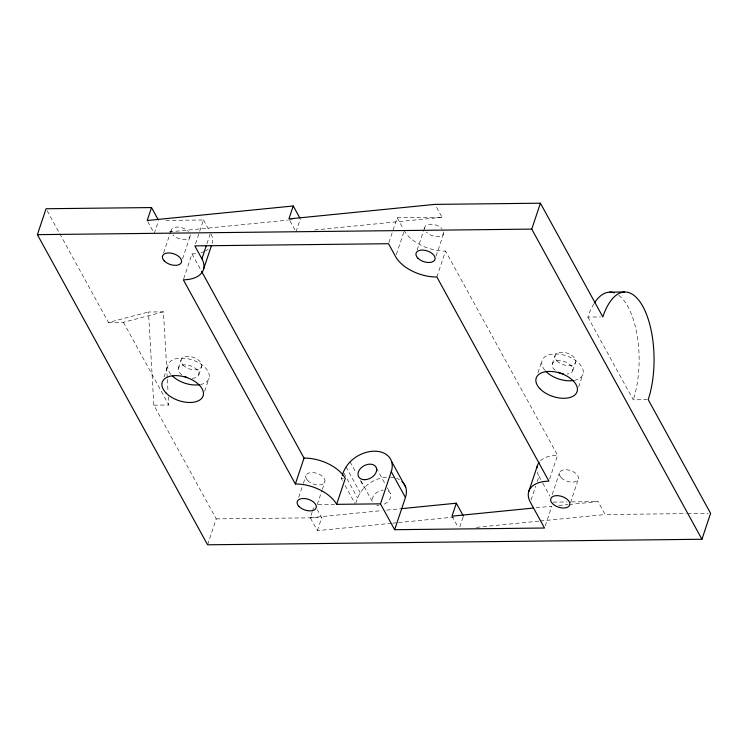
<?xml version="1.0" encoding="UTF-8"?>
<svg xmlns="http://www.w3.org/2000/svg" width="748" height="748" viewBox="0 0 748 748"><rect width="100%" height="100%" fill="white"/><g stroke="black" fill="none" stroke-linecap="round" stroke-linejoin="round"><path stroke-width="0.56" stroke-dasharray="3.74 2.81" d="M154.275 233.432L158.613 220.482M163.597 252.889L171.189 230.225M182.549 258.92L190.132 236.246M183.699 278.742L192.002 253.909A33.146 18.775 18.5 0 0 197.379 253.488M195.527 243.755L203.484 219.977L165.514 220.408M206.962 243.698L210.216 233.984M163.999 377.048L168.019 365.033M178.286 368.296L181.1 359.872M198.809 374.823L201.623 366.408M204.681 391.204L209.075 378.095M296.002 231.843L300.331 218.893M207.579 544.796L216.247 518.888L153.845 405.173L148.497 312L163.447 311.832L167.262 378.217M298.686 497.345L303.024 484.395M303.379 483.311L305.913 475.756M388.885 242.623L397.188 217.808L442.059 217.303L435.514 205.373M396.328 254.479L403.92 231.815M391.55 523.282L317.367 530.659L310.27 517.738L312.075 512.343M312.44 511.267L314.244 505.863M317.274 504.461L321.967 490.426M322.332 489.342L324.856 481.787M317.367 530.659L321.696 517.71L317.339 509.762M417.132 250.047L424.724 227.383M342.378 480.468L341.284 478.486L341.986 476.392M436.084 256.078L443.667 233.413M355.814 503.282C357.843 495.223 362.537 487.967 369.484 483.311A26.517 18.635 -28.8 0 1 387.399 477.074M436.869 276.984L445.537 251.076A33.146 18.775 18.5 0 1 404.275 230.73M459.814 526.919L463.059 517.205M537.943 372.859L541.963 360.845M552.23 364.108L555.044 355.683M572.753 370.634L575.567 362.219M531.052 500.019L535.755 485.985M537.195 481.665L538.999 476.27A33.146 18.775 18.5 0 1 537.083 470.903M578.625 387.015L583.019 373.906M549.63 479.01L557.569 455.261L445.537 251.076M552.22 494.512L559.448 472.923M545.245 525.844L551.809 506.218L534.399 507.948M570.444 502.693L578.391 478.954M47.189 210.786L108.469 322.463L148.497 312M108.469 322.463L123.42 322.295L163.447 311.832M169.31 231.936L287.569 220.164M288.728 220.052L292.216 219.706M314.571 230.001L442.059 217.303M310.27 517.738L382.032 510.594M386.669 510.136L401.713 508.64M558.747 505.526L567.994 504.61M569.153 504.489L598.054 501.609L605.151 514.54L686.262 513.624M392.709 523.161L397.347 522.702M398.506 522.59L454.148 517.046M476.476 527.349L539.074 521.113M540.234 521.001L605.151 514.54M593.875 303.828A66.292 28.546 89.4 0 0 587.863 317.096L600.522 316.946M153.845 405.173L168.805 405.005L168.337 396.851M587.863 317.096L633.247 399.797L647.048 399.647M341.284 478.486L343.295 478.458M318.106 504.75L334.45 504.563M553.183 502.114L566.993 501.964M571.594 501.908L598.054 501.609M216.247 518.888L321.696 517.71M687.421 513.614L708.281 513.38M397.188 217.808L403.191 228.748M538.999 476.27L542.272 482.236M542.824 483.227L549.911 496.148M290 220.912L294.908 229.86M451.998 516.157L458 527.088M376.394 467.949L385.127 483.863M387.305 487.836L390.578 493.802M360.975 480.87L372.429 501.749A9.948 6.984 -28.8 0 1 383.313 490.043M350.064 461.796L356.067 472.727M360.424 480.684L364.248 487.64M345.997 466.817L360.181 492.67M343.94 473.185L357.572 498.037M203.484 219.977L209.487 230.917M345.109 485.443L354.926 503.339M192.002 253.909L200.969 270.243M147.73 221.502L153.19 231.45M123.42 322.295L168.805 405.005M167.337 379.376L168.066 392.195M540.467 460.796A33.146 18.775 18.5 0 1 557.569 455.261M208.309 249.093A33.146 18.775 18.5 0 1 205.438 250.973M204.541 251.421A33.146 18.775 18.5 0 1 200.464 252.861M211.123 233.974A33.146 18.775 18.5 0 1 212.236 243.287M443.742 231.908A9.948 5.629 18.5 0 1 437.599 236.602A9.948 5.629 18.5 0 1 426.407 232.095M424.64 228.888A9.948 5.629 18.5 0 1 430.792 224.194A9.948 5.629 18.5 0 1 441.984 228.692M555.24 370.316A10.771 6.106 18.5 0 1 555.932 361.032A10.771 6.106 18.5 0 1 571.266 365.903A10.771 6.106 18.5 0 1 567.012 374.056M181.97 375.01A10.771 6.106 18.5 0 1 182.465 365.099A10.771 6.106 18.5 0 1 198.267 371.447A10.771 6.106 18.5 0 1 189.59 378.077M544.862 370.213A21.542 12.202 18.5 0 1 551.08 354.3A21.542 12.202 18.5 0 1 579.625 363.967A21.542 12.202 18.5 0 1 574.642 380.302M170.918 374.402A21.542 12.202 18.5 0 1 177.136 358.488A21.542 12.202 18.5 0 1 205.681 368.156A21.542 12.202 18.5 0 1 200.698 384.481M618.783 295.385A66.292 28.546 89.4 0 1 633.247 399.797M190.207 234.741A9.948 5.629 18.5 0 1 184.064 239.435A9.948 5.629 18.5 0 1 172.872 234.937M171.114 231.73A9.948 5.629 18.5 0 1 177.257 227.037A9.948 5.629 18.5 0 1 188.449 231.534M388.24 490.987A9.948 6.984 -28.8 0 1 383.743 504.451M378.909 505.545A9.948 6.984 -28.8 0 1 376.674 505.302M390.493 477.102A26.517 18.635 -28.8 0 1 394.402 477.682M396.552 478.327A26.517 18.635 -28.8 0 1 399.479 479.692M307.596 480.478A9.948 5.629 18.5 0 0 324.136 483.086A9.948 5.629 18.5 0 0 314.422 472.755A9.948 5.629 18.5 0 0 307.596 480.478M556.867 360.798A10.771 6.106 18.5 0 0 574.791 363.631A10.771 6.106 18.5 0 0 564.263 352.43A10.771 6.106 18.5 0 0 556.867 360.798M182.923 364.987A10.771 6.106 18.5 0 0 200.847 367.82A10.771 6.106 18.5 0 0 190.319 356.618A10.771 6.106 18.5 0 0 182.923 364.987M561.131 477.635A9.948 5.629 18.5 0 0 577.671 480.253A9.948 5.629 18.5 0 0 567.956 469.922A9.948 5.629 18.5 0 0 561.131 477.635"/><path stroke-width="1.12" d="M151.517 207.561L147.188 220.51L293.244 205.971L288.915 218.921L434.971 204.382L540.421 203.204L602.823 316.928A66.292 28.546 89.4 0 1 642.85 306.465A66.292 28.546 89.4 0 1 648.198 399.628L710.6 513.352L701.933 539.261L207.579 544.796L37.4 234.648L46.067 208.739L151.517 207.561L158.062 219.482M201.904 258.808L194.817 245.886L388.521 243.717L395.608 256.639A33.146 18.775 18.5 0 0 436.869 276.984L548.901 481.16A33.146 18.775 18.5 0 0 530.332 502.179L544.516 528.023L394.664 529.696L380.48 503.853L336.628 504.348A33.146 18.775 18.5 0 0 295.366 484.003L183.335 279.817A33.146 18.775 18.5 0 0 201.904 258.808L206.242 245.858M203.568 269.186L211.516 245.447M295.366 484.003L304.034 458.094L201.53 271.272M342.341 475.335C344.314 468.005 349.101 461.768 355.3 457.458A26.517 18.635 -28.8 0 1 382.892 452.68A26.517 18.635 -28.8 0 1 391.26 471.661L405.435 497.504L394.664 529.696M336.628 504.348L345.296 478.44A33.146 18.775 18.5 0 0 304.034 458.094M380.48 503.853L391.26 471.661M701.933 539.261L531.753 229.112L540.421 203.204M401.713 508.64L456.336 503.198L451.998 516.157L533.24 508.07M528.668 491.791L537.335 465.882M37.4 234.648L531.753 229.112M609.564 292.159L624.515 291.991M293.244 205.971L299.789 217.902M456.336 503.198L463.423 516.12M391.513 461.329L405.697 487.182M536.971 467.827A33.146 18.775 18.5 0 1 539.102 462.348M563.534 373.888A10.771 6.106 18.5 0 1 558.223 372.205M186.878 377.431A10.771 6.106 18.5 0 1 185.121 376.777M573.753 380.47A21.542 12.202 18.5 0 1 545.619 371.064M199.81 384.659A21.542 12.202 18.5 0 1 172.33 375.917M594.445 302.931A66.292 28.546 89.4 0 1 614.22 292.898M401.957 481.497A26.517 18.635 -28.8 0 1 405.435 497.504M417.739 258.004A9.948 5.629 18.5 0 0 434.279 260.622A9.948 5.629 18.5 0 0 424.565 250.281A9.948 5.629 18.5 0 0 417.739 258.004M298.929 506.387A9.948 5.629 18.5 0 0 315.469 508.995A9.948 5.629 18.5 0 0 305.754 498.664A9.948 5.629 18.5 0 0 298.929 506.387M539.766 388.549A21.542 12.202 18.5 0 0 575.605 394.205A21.542 12.202 18.5 0 0 554.549 371.821A21.542 12.202 18.5 0 0 539.766 388.549M165.822 392.737A21.542 12.202 18.5 0 0 201.661 398.394A21.542 12.202 18.5 0 0 180.605 376.01A21.542 12.202 18.5 0 0 165.822 392.737M164.205 260.846A9.948 5.629 18.5 0 0 180.745 263.455A9.948 5.629 18.5 0 0 171.03 253.123A9.948 5.629 18.5 0 0 164.205 260.846M364.725 479.702A9.948 6.984 -28.8 0 0 376.394 467.949A9.948 6.984 -28.8 0 0 360.854 468.126A9.948 6.984 -28.8 0 0 364.725 479.702M552.463 503.544A9.948 5.629 18.5 0 0 569.004 506.153A9.948 5.629 18.5 0 0 559.289 495.821A9.948 5.629 18.5 0 0 552.463 503.544"/></g></svg>
